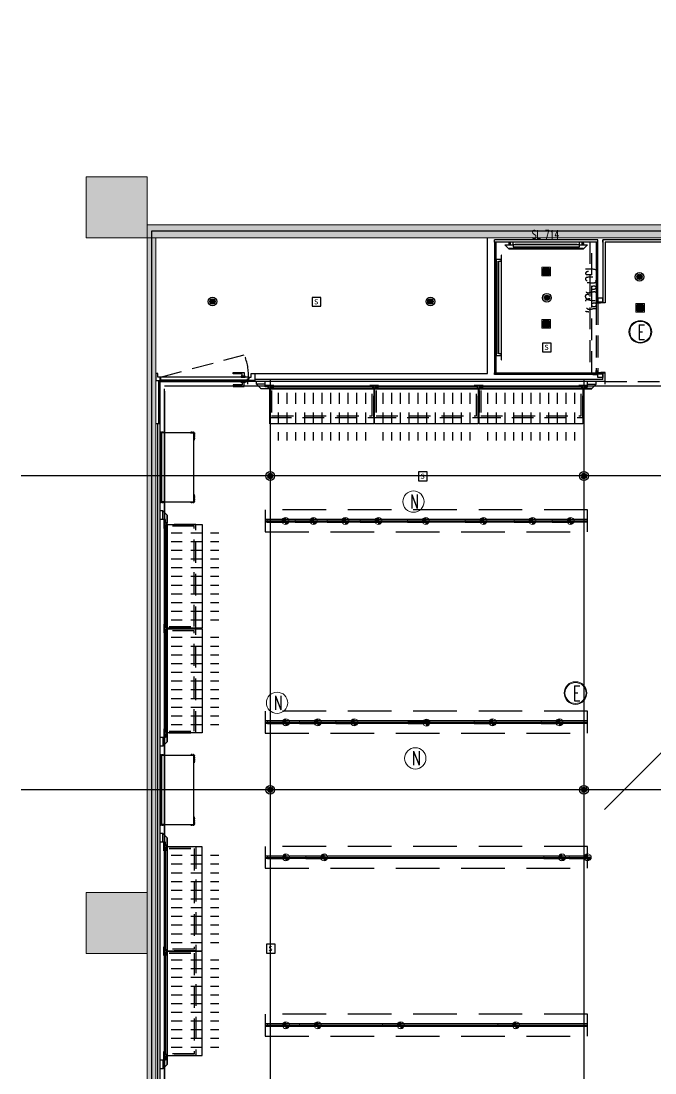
# Model space of a CAD drawing. Header units: millimetres. Extents: x 5896 to 6381, y 4295 to 4378.
# Drawn here: x 6051.56 to 6058.84, y 4301.63 to 4313.7 of the extents above; entities that cross this region are included whole.
import ezdxf

# ---------------------------------------------------------------- set-up
doc = ezdxf.new("R2010")
doc.units = ezdxf.units.MM
for name, pattern in [('DASHED', [0.75, 0.5, -0.25]), ('HIDDEN2', [0.1875, 0.125, -0.0625]), ('NASCOSTA', [0.375, 0.25, -0.125]), ('NASCOSTA2', [0.1875, 0.125, -0.0625]), ('PHANTOM2', [1.25, 0.625, -0.125, 0.125, -0.125, 0.125, -0.125]), ('PUNTO2', [0.125, 0, -0.125]), ('TRATTEGGIATA', [0.75, 0.5, -0.25])]:
    doc.linetypes.add(name, pattern=pattern)
for name, color, linetype in [('ax-arredo piani', 2, 'Continuous'), ('ax-arredo proiezioni', 1, 'NASCOSTA'), ('ax-arredo sez', 6, 'Continuous'), ('AX-proiez vestiti', 1, 'NASCOSTA2'), ('Pareti02', 3, 'Continuous'), ('piani-rossi', 1, 'Continuous'), ('proiezioni', 2, 'NASCOSTA'), ('sezioni 02', 3, 'Continuous'), ('tenda', 2, 'HIDDEN2'), ('Urban', 6, 'Continuous'), ('VITI', 1, 'Continuous'), ('消防', 5, 'Continuous')]:
    doc.layers.add(name, color=color, linetype=linetype)
for name, color, linetype, true_color in [('LD_beam', 7, 'DASHED', 0x7ec8c8), ('LD_track', 7, 'Continuous', 0x7ec8c8), ('PROIEZ-FASCIONE', 7, 'TRATTEGGIATA', 0xb4b08e)]:
    doc.layers.add(name, color=color, linetype=linetype, true_color=true_color)
doc.layers.add('LD_def-points', color=11, linetype='Continuous', lineweight=5, plot=False)
for name, color, linetype, lineweight, true_color in [('LD_light', 7, 'Continuous', 5, 0xf00000), ('LD_N', 7, 'Continuous', 9, 0x41c62a), ('R-HATCH', 7, 'Continuous', 9, 0xbababa), ('R-WALL', 7, 'Continuous', 9, 0xbababa)]:
    doc.layers.add(name, color=color, linetype=linetype, lineweight=lineweight, true_color=true_color)
doc.layers.add('R-BORDER', color=7, linetype='PHANTOM2', true_color=0xdb0000, plot=False)
doc.styles.add('SIMPLEX', font='SIMPLEX.SHX', dxfattribs={"width": 0.65})
doc.styles.add('图签-仿宋', font='')
doc.styles.get('图签-仿宋').set_extended_font_data('FangSong_GB2312')

# ---------------------------------------------------------------- blocks, each defined once
blk = doc.blocks.new('sp')
at = {"layer": 'LD_light'}
h = blk.add_hatch(color=256, dxfattribs=at)
h.dxf.hatch_style = 1
h.paths.add_polyline_path([(-6562.9, 2775.3, 1), (-6552.9, 2775.3, 1)])
blk.add_lwpolyline([(-6562.9, 2770.3), (-6552.9, 2770.3), (-6552.9, 2780.3), (-6562.9, 2780.3)], close=True, dxfattribs=at)
blk.add_circle((-6557.9, 2775.3), 5, dxfattribs=at)
blk = doc.blocks.new('ioo')
at = {"layer": 'LD_light', "elevation": 0}
blk.add_lwpolyline([(-3045, 2505), (-3067, 2505), (-3067, 2493), (-3045, 2493)], close=True, dxfattribs=at)
at = {"layer": 'LD_light', "ltscale": 0.1}
for radius in [11, 10]:
    blk.add_arc((-3056, 2506, 0), radius, 359.7956, 180.2044, dxfattribs=at)
blk = doc.blocks.new('E2-6')
at = {"layer": 'LD_light'}
h = blk.add_hatch(color=256, dxfattribs=at)
h.dxf.hatch_style = 1
edge = h.paths.add_edge_path()
edge.add_arc((0, 0), 0.05, 0, 360)
blk.add_lwpolyline([(-0.05, -0.05), (0.05, -0.05), (0.05, 0.05), (-0.05, 0.05)], close=True, dxfattribs=at)
blk.add_circle((0, 0), 0.05, dxfattribs=at)
blk = doc.blocks.new('e')
at = {"layer": 'LD_light', "color": 160, "true_color": 0x1a53ff}
for radius in [8.4, 7.78]:
    blk.add_circle((0, 0), radius, dxfattribs=at)
at = {"layer": 'LD_light', "color": 160, "true_color": 0x1a53ff, "style": 'SIMPLEX', "width": 0.65}
blk.add_text('E', height=11.01, dxfattribs=at).set_placement((-2.02, -5.7))
blk = doc.blocks.new('f')
at = {"layer": 'LD_light', "lineweight": 5, "ltscale": 0.5}
h = blk.add_hatch(color=256, dxfattribs=at)
h.dxf.hatch_style = 1
h.paths.add_polyline_path([(-4698.4, 3404.2, 0.414214), (-4702.4, 3400.2), (-4698.4, 3400.2)])
at = {"layer": 'LD_light', "lineweight": 5}
h = blk.add_hatch(color=256, dxfattribs=at)
h.dxf.hatch_style = 1
h.paths.add_polyline_path([(-4677.4, 3398.5), (-4677.4, 3401.8), (-4702.4, 3401.8), (-4702.4, 3398.5)])
at = {"layer": 'LD_light', "lineweight": 5, "ltscale": 0.5}
h = blk.add_hatch(color=256, dxfattribs=at)
h.dxf.hatch_style = 1
h.paths.add_polyline_path([(-4694.4, 3400.2), (-4698.4, 3400.2), (-4698.4, 3396.2, 0.414214)])
at = {"layer": 'LD_light', "lineweight": 5}
for p, q in [((-4698.4, 3404.2), (-4698.4, 3396.2)), ((-4702.4, 3400.2), (-4694.4, 3400.2))]:
    blk.add_line(p, q, dxfattribs=at)
blk.add_lwpolyline([(-4677.4, 3401.8), (-4702.4, 3401.8), (-4702.4, 3398.5), (-4677.4, 3398.5)], close=True, dxfattribs=at)
blk.add_circle((-4698.4, 3400.2), 4, dxfattribs=at)
blk.add_circle((-4698.4, 3400.2), 4, dxfattribs=at)
blk = doc.blocks.new('notturna')
at = {"layer": 'LD_N'}
blk.add_circle((21.1399, -17.0434), 0.084, dxfattribs=at)
at = {"layer": 'LD_N', "style": 'SIMPLEX', "width": 0.65}
blk.add_text('N', height=0.1101, dxfattribs=at).set_placement((21.1144, -17.0975))
blk = doc.blocks.new('bullone fianco')
at = {"layer": 'VITI'}
for p, q in [((0, 0.008), (-0.003, 0.008)), ((-0.003, 0), (-0.003, 0.007)), ((0, 0.006), (-0.003, 0.006)), ((0, 0.001), (-0.003, 0.001)), ((0, -0.001), (0, 0.008)), ((0, 0.007), (0, 0.008)), ((0, 0), (0, 0.007)), ((0, 0.007), (0, 0.007)), ((0, 0), (0, -0.001)), ((0, 0), (0, 0)), ((0, -0.001), (-0.003, -0.001))]:
    blk.add_line(p, q, dxfattribs=at)
for centre, radius, start, end in [((-0.001, 0.007), 0.00209, 147.1328, 212.8672), ((0.005, 0.004), 0.00787, 163.2213, 196.7787), ((-0.001, 0), 0.00209, 147.1328, 212.8672)]:
    blk.add_arc(centre, radius, start, end, dxfattribs=at)
blk = doc.blocks.new('112')
at = {"layer": 'R-HATCH', "ltscale": 10000}
h = blk.add_hatch(color=253, dxfattribs=at)
h.dxf.hatch_style = 1
h.paths.add_polyline_path([(6103.731, 4414.014), (6104.431, 4414.014), (6104.431, 4414.714), (6103.731, 4414.714)])
h.paths.add_polyline_path([(6104.431, 4422.412), (6104.431, 4423.112), (6103.731, 4423.112), (6103.731, 4422.412)])
h.paths.add_polyline_path([(6095.331, 4422.414), (6095.331, 4423.114), (6096.031, 4423.114), (6096.031, 4422.414)])
h.paths.add_polyline_path([(6096.031, 4414.014), (6096.031, 4414.714), (6095.331, 4414.714), (6095.331, 4414.014)])
h.paths.add_polyline_path([(6096.031, 4405.613), (6096.031, 4406.313), (6095.331, 4406.313), (6095.331, 4405.613)])
h.paths.add_polyline_path([(6087.631, 4405.804), (6087.631, 4406.504), (6086.931, 4406.504), (6086.931, 4405.804)])
h.paths.add_polyline_path([(6086.931, 4414.714), (6087.631, 4414.714), (6087.631, 4414.014), (6086.931, 4414.014)])
h = blk.add_hatch(color=253, dxfattribs=at)
h.dxf.hatch_style = 1
h.paths.add_polyline_path([(6094.181, 4414.476), (6095.331, 4414.476), (6095.331, 4414.716), (6093.941, 4414.716), (6093.941, 4414.164), (6087.631, 4414.164), (6087.631, 4414.014), (6093.941, 4414.014), (6093.941, 4411.826), (6096.031, 4411.826), (6096.031, 4414.014), (6095.791, 4414.014), (6095.791, 4412.066), (6094.181, 4412.066)])
h = blk.add_hatch(color=253, dxfattribs=at)
h.dxf.hatch_style = 1
h.paths.add_polyline_path([(6087.631, 4402.189), (6087.631, 4414.014), (6087.731, 4414.014), (6087.731, 4402.189)])
at = {"layer": 'ax-arredo piani', "color": 253}
for p, q in [((6091.693, 4413.764), (6091.636, 4413.764)), ((6091.636, 4413.764), (6091.636, 4413.744)), ((6091.696, 4413.814), (6091.693, 4413.814)), ((6091.693, 4413.814), (6091.693, 4412.614)), ((6091.693, 4413.744), (6091.693, 4413.764)), ((6091.696, 4412.614), (6091.696, 4413.814)), ((6091.636, 4413.744), (6091.646, 4413.744)), ((6091.646, 4413.744), (6091.646, 4412.684)), ((6091.666, 4412.684), (6091.666, 4413.744)), ((6091.666, 4413.744), (6091.693, 4413.744)), ((6091.646, 4412.684), (6091.636, 4412.684)), ((6091.636, 4412.684), (6091.636, 4412.664)), ((6091.693, 4412.684), (6091.666, 4412.684)), ((6091.693, 4412.664), (6091.693, 4412.684)), ((6091.636, 4412.664), (6091.693, 4412.664)), ((6091.693, 4412.614), (6091.696, 4412.614))]:
    blk.add_line(p, q, dxfattribs=at)
at = {"layer": 'ax-arredo piani', "color": 253, "elevation": 0}
for points in [[(6090.232, 4411.881), (6089.04, 4411.881), (6089.04, 4412.281), (6090.232, 4412.281)], [(6091.432, 4411.881), (6090.24, 4411.881), (6090.24, 4412.281), (6091.432, 4412.281)], [(6092.632, 4411.881), (6091.44, 4411.881), (6091.44, 4412.281), (6092.632, 4412.281)], [(6088.167, 4410.985), (6088.167, 4410.985), (6088.167, 4411.777), (6088.167, 4411.777), (6088.167, 4411.777), (6087.798, 4411.777), (6087.798, 4410.985), (6088.167, 4410.985)], [(6088.17, 4411.692), (6088.167, 4411.692), (6088.167, 4411.741), (6088.17, 4411.741)], [(6088.17, 4411.07), (6088.167, 4411.07), (6088.167, 4411.021), (6088.17, 4411.021)], [(6088.263, 4410.727), (6088.263, 4409.535), (6087.863, 4409.535), (6087.863, 4410.727)], [(6088.263, 4409.527), (6088.263, 4408.335), (6087.863, 4408.335), (6087.863, 4409.527)], [(6088.167, 4407.285), (6088.167, 4407.285), (6088.167, 4408.077), (6088.167, 4408.077), (6088.167, 4408.077), (6087.798, 4408.077), (6087.798, 4407.285), (6088.167, 4407.285)], [(6088.17, 4407.992), (6088.167, 4407.992), (6088.167, 4408.041), (6088.17, 4408.041)], [(6088.17, 4407.37), (6088.167, 4407.37), (6088.167, 4407.321), (6088.17, 4407.321)], [(6088.263, 4405.835), (6088.263, 4407.027), (6087.863, 4407.027), (6087.863, 4405.835)], [(6088.263, 4404.635), (6088.263, 4405.827), (6087.863, 4405.827), (6087.863, 4404.635)]]:
    blk.add_lwpolyline(points, close=True, dxfattribs=at)
at = {"layer": 'ax-arredo proiezioni', "color": 253}
for p, q in [((6092.711, 4413.964), (6092.711, 4412.464)), ((6092.736, 4413.964), (6092.711, 4413.964)), ((6092.736, 4412.464), (6092.736, 4413.964)), ((6092.711, 4412.464), (6092.736, 4412.464))]:
    blk.add_line(p, q, dxfattribs=at)
at = {"layer": 'ax-arredo proiezioni', "color": 253, "elevation": 0}
for points in [[(6089.04, 4412.261), (6089.04, 4411.953), (6090.232, 4411.953), (6090.232, 4412.261)], [(6089.06, 4412.261), (6089.06, 4411.973), (6090.212, 4411.973), (6090.212, 4412.261)], [(6090.24, 4412.261), (6090.24, 4411.953), (6091.432, 4411.953), (6091.432, 4412.261)], [(6090.26, 4412.261), (6090.26, 4411.973), (6091.412, 4411.973), (6091.412, 4412.261)], [(6091.44, 4412.261), (6091.44, 4411.953), (6092.632, 4411.953), (6092.632, 4412.261)], [(6091.46, 4412.261), (6091.46, 4411.973), (6092.612, 4411.973), (6092.612, 4412.261)], [(6087.883, 4409.535), (6088.192, 4409.535), (6088.192, 4410.727), (6087.883, 4410.727)], [(6087.883, 4409.555), (6088.172, 4409.555), (6088.172, 4410.707), (6087.883, 4410.707)], [(6087.883, 4408.335), (6088.192, 4408.335), (6088.192, 4409.527), (6087.883, 4409.527)], [(6087.883, 4408.355), (6088.172, 4408.355), (6088.172, 4409.507), (6087.883, 4409.507)], [(6087.883, 4407.027), (6088.192, 4407.027), (6088.192, 4405.835), (6087.883, 4405.835)], [(6087.883, 4407.007), (6088.172, 4407.007), (6088.172, 4405.855), (6087.883, 4405.855)], [(6087.883, 4405.827), (6088.192, 4405.827), (6088.192, 4404.635), (6087.883, 4404.635)], [(6087.883, 4405.807), (6088.172, 4405.807), (6088.172, 4404.655), (6087.883, 4404.655)]]:
    blk.add_lwpolyline(points, dxfattribs=at)
at = {"layer": 'ax-arredo sez', "color": 253}
for p, q in [((6091.786, 4413.884), (6091.736, 4413.934)), ((6091.736, 4413.934), (6091.831, 4413.934)), ((6092.636, 4413.892), (6091.786, 4413.892)), ((6091.786, 4413.892), (6091.786, 4413.884)), ((6091.787, 4413.891), (6091.788, 4413.892)), ((6091.787, 4413.885), (6091.787, 4413.891)), ((6091.788, 4413.884), (6091.787, 4413.885)), ((6091.788, 4413.892), (6092.634, 4413.892)), ((6092.634, 4413.884), (6091.788, 4413.884)), ((6091.831, 4413.934), (6091.831, 4413.964)), ((6092.591, 4413.934), (6091.831, 4413.934)), ((6091.831, 4413.934), (6091.831, 4413.91)), ((6091.831, 4413.91), (6092.591, 4413.91)), ((6092.591, 4413.934), (6092.591, 4413.964)), ((6092.591, 4413.91), (6092.591, 4413.934)), ((6092.591, 4413.934), (6092.686, 4413.934)), ((6092.634, 4413.892), (6092.635, 4413.891)), ((6092.635, 4413.885), (6092.634, 4413.884)), ((6092.635, 4413.891), (6092.635, 4413.885)), ((6092.686, 4413.934), (6092.636, 4413.884)), ((6092.636, 4413.884), (6092.636, 4413.892)), ((6092.83, 4413.27), (6092.783, 4413.27)), ((6092.783, 4413.27), (6092.783, 4413.267)), ((6092.783, 4413.267), (6092.833, 4413.267)), ((6092.847, 4413.273), (6092.83, 4413.273)), ((6092.83, 4413.273), (6092.83, 4413.27)), ((6092.833, 4413.267), (6092.833, 4413.27)), ((6092.833, 4413.27), (6092.847, 4413.27)), ((6092.838, 4413.267), (6092.838, 4413.27)), ((6092.838, 4413.27), (6092.889, 4413.27)), ((6092.889, 4413.267), (6092.838, 4413.267)), ((6092.847, 4413.27), (6092.847, 4413.273)), ((6092.889, 4413.27), (6092.889, 4413.267)), ((6092.783, 4412.464), (6092.783, 4412.467)), ((6092.783, 4412.467), (6092.833, 4412.467)), ((6092.83, 4412.464), (6092.783, 4412.464)), ((6092.83, 4412.461), (6092.83, 4412.464)), ((6092.847, 4412.461), (6092.83, 4412.461)), ((6092.833, 4412.467), (6092.833, 4412.464)), ((6092.833, 4412.464), (6092.847, 4412.464)), ((6092.838, 4412.467), (6092.838, 4412.464)), ((6092.889, 4412.467), (6092.838, 4412.467)), ((6092.838, 4412.464), (6092.889, 4412.464)), ((6092.847, 4412.464), (6092.847, 4412.461)), ((6092.889, 4412.464), (6092.889, 4412.467)), ((6087.766, 4411.881), (6087.766, 4412.376)), ((6087.781, 4411.881), (6087.781, 4412.376)), ((6088.781, 4412.379), (6087.786, 4412.379)), ((6087.786, 4412.379), (6087.786, 4412.364)), ((6087.786, 4412.364), (6088.781, 4412.364)), ((6088.781, 4412.364), (6088.781, 4412.379))]:
    blk.add_line(p, q, dxfattribs=at)
at = {"layer": 'ax-arredo sez', "color": 253, "elevation": 0}
for points in [[(6088.886, 4412.334), (6088.936, 4412.284), (6089.032, 4412.284), (6089.032, 4412.288), (6089.021, 4412.288), (6089.021, 4412.303), (6088.986, 4412.303), (6088.986, 4412.334), (6088.886, 4412.334), (6088.886, 4412.334)], [(6092.786, 4412.334), (6092.736, 4412.284), (6092.64, 4412.284), (6092.64, 4412.288), (6092.651, 4412.288), (6092.651, 4412.303), (6092.686, 4412.303), (6092.686, 4412.334), (6092.786, 4412.334), (6092.786, 4412.334)], [(6090.221, 4412.288), (6090.221, 4412.303), (6089.051, 4412.303), (6089.051, 4412.288), (6089.04, 4412.288), (6089.04, 4412.284), (6090.232, 4412.284), (6090.232, 4412.288), (6090.221, 4412.288)], [(6091.421, 4412.288), (6091.421, 4412.303), (6090.251, 4412.303), (6090.251, 4412.288), (6090.24, 4412.288), (6090.24, 4412.284), (6091.432, 4412.284), (6091.432, 4412.288), (6091.421, 4412.288)], [(6092.621, 4412.288), (6092.621, 4412.303), (6091.451, 4412.303), (6091.451, 4412.288), (6091.44, 4412.288), (6091.44, 4412.284), (6092.632, 4412.284), (6092.632, 4412.288), (6092.621, 4412.288)], [(6087.784, 4411.741), (6087.781, 4411.741), (6087.781, 4411.781), (6087.821, 4411.781), (6087.821, 4411.778), (6087.784, 4411.778), (6087.784, 4411.741)], [(6088.168, 4411.741), (6088.171, 4411.741), (6088.171, 4411.781), (6088.131, 4411.781), (6088.131, 4411.778), (6088.168, 4411.778), (6088.168, 4411.741)], [(6087.784, 4411.021), (6087.781, 4411.021), (6087.781, 4410.981), (6087.821, 4410.981), (6087.821, 4410.984), (6087.784, 4410.984), (6087.784, 4411.021)], [(6088.168, 4411.021), (6088.171, 4411.021), (6088.171, 4410.981), (6088.131, 4410.981), (6088.131, 4410.984), (6088.168, 4410.984), (6088.168, 4411.021)], [(6087.811, 4410.881), (6087.861, 4410.831), (6087.861, 4410.735), (6087.857, 4410.735), (6087.857, 4410.746), (6087.842, 4410.746), (6087.842, 4410.781), (6087.811, 4410.781), (6087.811, 4410.881), (6087.811, 4410.881)], [(6087.857, 4410.716), (6087.842, 4410.716), (6087.842, 4409.546), (6087.857, 4409.546), (6087.857, 4409.535), (6087.861, 4409.535), (6087.861, 4410.727), (6087.857, 4410.727), (6087.857, 4410.716)], [(6087.857, 4409.516), (6087.842, 4409.516), (6087.842, 4408.346), (6087.857, 4408.346), (6087.857, 4408.335), (6087.861, 4408.335), (6087.861, 4409.527), (6087.857, 4409.527), (6087.857, 4409.516)], [(6087.811, 4408.181), (6087.861, 4408.231), (6087.861, 4408.327), (6087.857, 4408.327), (6087.857, 4408.316), (6087.842, 4408.316), (6087.842, 4408.281), (6087.811, 4408.281), (6087.811, 4408.181), (6087.811, 4408.181)], [(6087.784, 4408.041), (6087.781, 4408.041), (6087.781, 4408.081), (6087.821, 4408.081), (6087.821, 4408.078), (6087.784, 4408.078), (6087.784, 4408.041)], [(6088.168, 4408.041), (6088.171, 4408.041), (6088.171, 4408.081), (6088.131, 4408.081), (6088.131, 4408.078), (6088.168, 4408.078), (6088.168, 4408.041)], [(6087.784, 4407.321), (6087.781, 4407.321), (6087.781, 4407.281), (6087.821, 4407.281), (6087.821, 4407.284), (6087.784, 4407.284), (6087.784, 4407.321)], [(6088.168, 4407.321), (6088.171, 4407.321), (6088.171, 4407.281), (6088.131, 4407.281), (6088.131, 4407.284), (6088.168, 4407.284), (6088.168, 4407.321)], [(6087.811, 4407.181), (6087.861, 4407.131), (6087.861, 4407.035), (6087.857, 4407.035), (6087.857, 4407.046), (6087.842, 4407.046), (6087.842, 4407.081), (6087.811, 4407.081), (6087.811, 4407.181), (6087.811, 4407.181)], [(6087.857, 4405.846), (6087.842, 4405.846), (6087.842, 4407.016), (6087.857, 4407.016), (6087.857, 4407.027), (6087.861, 4407.027), (6087.861, 4405.835), (6087.857, 4405.835), (6087.857, 4405.846)], [(6087.857, 4404.646), (6087.842, 4404.646), (6087.842, 4405.816), (6087.857, 4405.816), (6087.857, 4405.827), (6087.861, 4405.827), (6087.861, 4404.635), (6087.857, 4404.635), (6087.857, 4404.646)], [(6087.811, 4404.481), (6087.861, 4404.531), (6087.861, 4404.627), (6087.857, 4404.627), (6087.857, 4404.616), (6087.842, 4404.616), (6087.842, 4404.581), (6087.811, 4404.581), (6087.811, 4404.481), (6087.811, 4404.481)]]:
    blk.add_lwpolyline(points, dxfattribs=at)
for points in [[(6088.986, 4412.318), (6089.086, 4412.318), (6089.086, 4412.321), (6088.986, 4412.321)], [(6088.986, 4412.318), (6089.021, 4412.318), (6089.021, 4412.303), (6088.986, 4412.303)], [(6089.021, 4412.288), (6089.051, 4412.288), (6089.051, 4412.318), (6089.021, 4412.318)], [(6089.024, 4412.291), (6089.048, 4412.291), (6089.048, 4412.315), (6089.024, 4412.315)], [(6089.051, 4412.303), (6089.086, 4412.303), (6089.086, 4412.318), (6089.051, 4412.318)], [(6090.186, 4412.318), (6090.286, 4412.318), (6090.286, 4412.321), (6090.186, 4412.321)], [(6090.186, 4412.318), (6090.221, 4412.318), (6090.221, 4412.303), (6090.186, 4412.303)], [(6090.221, 4412.288), (6090.251, 4412.288), (6090.251, 4412.318), (6090.221, 4412.318)], [(6090.224, 4412.291), (6090.248, 4412.291), (6090.248, 4412.315), (6090.224, 4412.315)], [(6090.251, 4412.303), (6090.286, 4412.303), (6090.286, 4412.318), (6090.251, 4412.318)], [(6091.386, 4412.318), (6091.486, 4412.318), (6091.486, 4412.321), (6091.386, 4412.321)], [(6091.386, 4412.318), (6091.421, 4412.318), (6091.421, 4412.303), (6091.386, 4412.303)], [(6091.421, 4412.288), (6091.451, 4412.288), (6091.451, 4412.318), (6091.421, 4412.318)], [(6091.424, 4412.291), (6091.448, 4412.291), (6091.448, 4412.315), (6091.424, 4412.315)], [(6091.451, 4412.303), (6091.486, 4412.303), (6091.486, 4412.318), (6091.451, 4412.318)], [(6092.586, 4412.318), (6092.686, 4412.318), (6092.686, 4412.321), (6092.586, 4412.321)], [(6092.586, 4412.318), (6092.621, 4412.318), (6092.621, 4412.303), (6092.586, 4412.303)], [(6092.621, 4412.288), (6092.651, 4412.288), (6092.651, 4412.318), (6092.621, 4412.318)], [(6092.624, 4412.291), (6092.648, 4412.291), (6092.648, 4412.315), (6092.624, 4412.315)], [(6092.651, 4412.303), (6092.686, 4412.303), (6092.686, 4412.318), (6092.651, 4412.318)], [(6088.936, 4412.284), (6089.032, 4412.284), (6089.032, 4412.283), (6088.936, 4412.283)], [(6090.232, 4412.284), (6089.04, 4412.284), (6089.04, 4412.283), (6090.232, 4412.283)], [(6091.432, 4412.284), (6090.24, 4412.284), (6090.24, 4412.283), (6091.432, 4412.283)], [(6092.632, 4412.284), (6091.44, 4412.284), (6091.44, 4412.283), (6092.632, 4412.283)], [(6092.736, 4412.284), (6092.64, 4412.284), (6092.64, 4412.283), (6092.736, 4412.283)], [(6087.797, 4410.984), (6087.784, 4410.984), (6087.784, 4411.778), (6087.797, 4411.778)], [(6087.827, 4410.681), (6087.827, 4410.781), (6087.824, 4410.781), (6087.824, 4410.681)], [(6087.827, 4410.681), (6087.827, 4410.781), (6087.824, 4410.781), (6087.824, 4410.681)], [(6087.842, 4410.746), (6087.842, 4410.781), (6087.827, 4410.781), (6087.827, 4410.746)], [(6087.842, 4410.746), (6087.842, 4410.781), (6087.827, 4410.781), (6087.827, 4410.746)], [(6087.857, 4410.716), (6087.857, 4410.746), (6087.827, 4410.746), (6087.827, 4410.716)], [(6087.857, 4410.716), (6087.857, 4410.746), (6087.827, 4410.746), (6087.827, 4410.716)], [(6087.854, 4410.719), (6087.854, 4410.743), (6087.83, 4410.743), (6087.83, 4410.719)], [(6087.854, 4410.719), (6087.854, 4410.743), (6087.83, 4410.743), (6087.83, 4410.719)], [(6087.861, 4410.831), (6087.861, 4410.735), (6087.862, 4410.735), (6087.862, 4410.831)], [(6087.827, 4410.681), (6087.827, 4410.716), (6087.842, 4410.716), (6087.842, 4410.681)], [(6087.827, 4410.681), (6087.827, 4410.716), (6087.842, 4410.716), (6087.842, 4410.681)], [(6087.861, 4410.727), (6087.861, 4409.535), (6087.862, 4409.535), (6087.862, 4410.727)], [(6087.827, 4409.481), (6087.827, 4409.581), (6087.824, 4409.581), (6087.824, 4409.481)], [(6087.842, 4409.546), (6087.842, 4409.581), (6087.827, 4409.581), (6087.827, 4409.546)], [(6087.857, 4409.516), (6087.857, 4409.546), (6087.827, 4409.546), (6087.827, 4409.516)], [(6087.854, 4409.519), (6087.854, 4409.543), (6087.83, 4409.543), (6087.83, 4409.519)], [(6087.827, 4409.481), (6087.827, 4409.516), (6087.842, 4409.516), (6087.842, 4409.481)], [(6087.861, 4409.527), (6087.861, 4408.335), (6087.862, 4408.335), (6087.862, 4409.527)], [(6087.827, 4408.281), (6087.827, 4408.381), (6087.824, 4408.381), (6087.824, 4408.281)], [(6087.842, 4408.346), (6087.842, 4408.381), (6087.827, 4408.381), (6087.827, 4408.346)], [(6087.857, 4408.316), (6087.857, 4408.346), (6087.827, 4408.346), (6087.827, 4408.316)], [(6087.854, 4408.319), (6087.854, 4408.343), (6087.83, 4408.343), (6087.83, 4408.319)], [(6087.827, 4408.281), (6087.827, 4408.316), (6087.842, 4408.316), (6087.842, 4408.281)], [(6087.861, 4408.231), (6087.861, 4408.327), (6087.862, 4408.327), (6087.862, 4408.231)], [(6087.797, 4407.284), (6087.784, 4407.284), (6087.784, 4408.078), (6087.797, 4408.078)], [(6087.861, 4407.131), (6087.861, 4407.035), (6087.862, 4407.035), (6087.862, 4407.131)], [(6087.827, 4407.081), (6087.827, 4406.981), (6087.824, 4406.981), (6087.824, 4407.081)], [(6087.827, 4407.081), (6087.827, 4407.046), (6087.842, 4407.046), (6087.842, 4407.081)], [(6087.857, 4407.046), (6087.857, 4407.016), (6087.827, 4407.016), (6087.827, 4407.046)], [(6087.842, 4407.016), (6087.842, 4406.981), (6087.827, 4406.981), (6087.827, 4407.016)], [(6087.854, 4407.043), (6087.854, 4407.019), (6087.83, 4407.019), (6087.83, 4407.043)], [(6087.861, 4405.835), (6087.861, 4407.027), (6087.862, 4407.027), (6087.862, 4405.835)], [(6087.827, 4405.881), (6087.827, 4405.781), (6087.824, 4405.781), (6087.824, 4405.881)], [(6087.827, 4405.881), (6087.827, 4405.846), (6087.842, 4405.846), (6087.842, 4405.881)], [(6087.857, 4405.846), (6087.857, 4405.816), (6087.827, 4405.816), (6087.827, 4405.846)], [(6087.842, 4405.816), (6087.842, 4405.781), (6087.827, 4405.781), (6087.827, 4405.816)], [(6087.854, 4405.843), (6087.854, 4405.819), (6087.83, 4405.819), (6087.83, 4405.843)], [(6087.861, 4404.635), (6087.861, 4405.827), (6087.862, 4405.827), (6087.862, 4404.635)], [(6087.827, 4404.681), (6087.827, 4404.581), (6087.824, 4404.581), (6087.824, 4404.681)], [(6087.827, 4404.681), (6087.827, 4404.581), (6087.824, 4404.581), (6087.824, 4404.681)], [(6087.827, 4404.681), (6087.827, 4404.646), (6087.842, 4404.646), (6087.842, 4404.681)], [(6087.827, 4404.681), (6087.827, 4404.646), (6087.842, 4404.646), (6087.842, 4404.681)], [(6087.857, 4404.646), (6087.857, 4404.616), (6087.827, 4404.616), (6087.827, 4404.646)], [(6087.857, 4404.646), (6087.857, 4404.616), (6087.827, 4404.616), (6087.827, 4404.646)], [(6087.842, 4404.616), (6087.842, 4404.581), (6087.827, 4404.581), (6087.827, 4404.616)], [(6087.842, 4404.616), (6087.842, 4404.581), (6087.827, 4404.581), (6087.827, 4404.616)], [(6087.854, 4404.643), (6087.854, 4404.619), (6087.83, 4404.619), (6087.83, 4404.643)], [(6087.854, 4404.643), (6087.854, 4404.619), (6087.83, 4404.619), (6087.83, 4404.643)], [(6087.861, 4404.531), (6087.861, 4404.627), (6087.862, 4404.627), (6087.862, 4404.531)]]:
    blk.add_lwpolyline(points, close=True, dxfattribs=at)
at = {"layer": 'AX-proiez vestiti', "color": 253}
for p, q in [((6089.136, 4412.235), (6089.136, 4411.69)), ((6089.236, 4412.235), (6089.236, 4411.69)), ((6089.336, 4412.235), (6089.336, 4411.69)), ((6089.436, 4412.235), (6089.436, 4411.69)), ((6089.536, 4412.235), (6089.536, 4411.69)), ((6089.636, 4412.235), (6089.636, 4411.69)), ((6089.736, 4412.235), (6089.736, 4411.69)), ((6089.836, 4412.235), (6089.836, 4411.69)), ((6089.936, 4412.235), (6089.936, 4411.69)), ((6090.036, 4412.235), (6090.036, 4411.69)), ((6090.136, 4412.235), (6090.136, 4411.69)), ((6090.336, 4412.235), (6090.336, 4411.69)), ((6090.436, 4412.235), (6090.436, 4411.69)), ((6090.536, 4412.235), (6090.536, 4411.69)), ((6090.636, 4412.235), (6090.636, 4411.69)), ((6090.736, 4412.235), (6090.736, 4411.69)), ((6090.836, 4412.235), (6090.836, 4411.69)), ((6090.936, 4412.235), (6090.936, 4411.69)), ((6091.036, 4412.235), (6091.036, 4411.69)), ((6091.136, 4412.235), (6091.136, 4411.69)), ((6091.236, 4412.235), (6091.236, 4411.69)), ((6091.336, 4412.235), (6091.336, 4411.69)), ((6091.536, 4412.235), (6091.536, 4411.69)), ((6091.636, 4412.235), (6091.636, 4411.69)), ((6091.736, 4412.235), (6091.736, 4411.69)), ((6091.836, 4412.235), (6091.836, 4411.69)), ((6091.936, 4412.235), (6091.936, 4411.69)), ((6092.036, 4412.235), (6092.036, 4411.69)), ((6092.136, 4412.235), (6092.136, 4411.69)), ((6092.236, 4412.235), (6092.236, 4411.69)), ((6092.336, 4412.235), (6092.336, 4411.69)), ((6092.436, 4412.235), (6092.436, 4411.69)), ((6092.536, 4412.235), (6092.536, 4411.69)), ((6087.909, 4410.631), (6088.454, 4410.631)), ((6087.909, 4410.531), (6088.454, 4410.531)), ((6087.909, 4410.431), (6088.454, 4410.431)), ((6087.909, 4410.331), (6088.454, 4410.331)), ((6087.909, 4410.231), (6088.454, 4410.231)), ((6087.909, 4410.131), (6088.454, 4410.131)), ((6087.909, 4410.031), (6088.454, 4410.031)), ((6087.909, 4409.931), (6088.454, 4409.931)), ((6087.909, 4409.831), (6088.454, 4409.831)), ((6087.909, 4409.731), (6088.454, 4409.731)), ((6087.909, 4409.631), (6088.454, 4409.631)), ((6087.909, 4409.431), (6088.454, 4409.431)), ((6087.909, 4409.331), (6088.454, 4409.331)), ((6087.909, 4409.231), (6088.454, 4409.231)), ((6087.909, 4409.131), (6088.454, 4409.131)), ((6087.909, 4409.031), (6088.454, 4409.031)), ((6087.909, 4408.931), (6088.454, 4408.931)), ((6087.909, 4408.831), (6088.454, 4408.831)), ((6087.909, 4408.731), (6088.454, 4408.731)), ((6087.909, 4408.631), (6088.454, 4408.631)), ((6087.909, 4408.531), (6088.454, 4408.531)), ((6087.909, 4408.431), (6088.454, 4408.431)), ((6087.909, 4406.931), (6088.454, 4406.931)), ((6087.909, 4406.831), (6088.454, 4406.831)), ((6087.909, 4406.731), (6088.454, 4406.731)), ((6087.909, 4406.631), (6088.454, 4406.631)), ((6087.909, 4406.531), (6088.454, 4406.531)), ((6087.909, 4406.431), (6088.454, 4406.431)), ((6087.909, 4406.331), (6088.454, 4406.331)), ((6087.909, 4406.231), (6088.454, 4406.231)), ((6087.909, 4406.131), (6088.454, 4406.131)), ((6087.909, 4406.031), (6088.454, 4406.031)), ((6087.909, 4405.931), (6088.454, 4405.931)), ((6087.909, 4405.731), (6088.454, 4405.731)), ((6087.909, 4405.631), (6088.454, 4405.631)), ((6087.909, 4405.531), (6088.454, 4405.531)), ((6087.909, 4405.431), (6088.454, 4405.431)), ((6087.909, 4405.331), (6088.454, 4405.331)), ((6087.909, 4405.231), (6088.454, 4405.231)), ((6087.909, 4405.131), (6088.454, 4405.131)), ((6087.909, 4405.031), (6088.454, 4405.031)), ((6087.909, 4404.931), (6088.454, 4404.931)), ((6087.909, 4404.831), (6088.454, 4404.831)), ((6087.909, 4404.731), (6088.454, 4404.731))]:
    blk.add_line(p, q, dxfattribs=at)
at = {"layer": 'DEFPOINTS', "color": 253}
for p, q in [((6088.786, 4412.334), (6088.786, 4412.364)), ((6088.886, 4412.334), (6088.886, 4412.364)), ((6088.986, 4412.334), (6088.986, 4412.364)), ((6092.686, 4412.334), (6092.686, 4412.364)), ((6092.786, 4412.334), (6092.786, 4412.364)), ((6092.886, 4412.334), (6092.886, 4412.364)), ((6087.811, 4410.981), (6087.781, 4410.981)), ((6087.811, 4410.881), (6087.781, 4410.881)), ((6087.811, 4410.781), (6087.781, 4410.781)), ((6087.811, 4408.281), (6087.781, 4408.281)), ((6087.811, 4408.181), (6087.781, 4408.181)), ((6087.811, 4408.081), (6087.781, 4408.081)), ((6087.811, 4407.281), (6087.781, 4407.281)), ((6087.811, 4407.181), (6087.781, 4407.181)), ((6087.811, 4407.081), (6087.781, 4407.081)), ((6087.811, 4404.581), (6087.781, 4404.581)), ((6087.811, 4404.481), (6087.781, 4404.481))]:
    blk.add_line(p, q, dxfattribs=at)
at = {"layer": 'Pareti02', "color": 253}
for p, q in [((6091.536, 4412.459), (6091.536, 4414.014)), ((6092.805, 4413.989), (6091.617, 4413.989)), ((6091.617, 4413.964), (6091.617, 4413.989)), ((6092.805, 4413.964), (6091.617, 4413.964)), ((6092.805, 4413.964), (6092.805, 4413.989)), ((6093.941, 4413.989), (6092.861, 4413.989)), ((6092.861, 4413.989), (6092.861, 4413.27)), ((6092.861, 4413.964), (6092.861, 4413.989)), ((6093.941, 4413.964), (6092.886, 4413.964)), ((6092.886, 4413.964), (6092.886, 4413.27)), ((6088.831, 4412.459), (6088.866, 4412.459)), ((6088.866, 4412.459), (6091.536, 4412.459)), ((6092.747, 4412.445), (6092.805, 4412.445)), ((6092.861, 4412.389), (6092.861, 4412.464)), ((6092.886, 4412.364), (6092.886, 4412.464)), ((6092.886, 4412.364), (6092.886, 4412.464)), ((6088.786, 4412.376), (6088.786, 4412.364)), ((6092.886, 4412.364), (6088.786, 4412.364)), ((6092.861, 4412.389), (6088.866, 4412.389)), ((6087.781, 4411.881), (6087.731, 4411.881)), ((6087.756, 4403.481), (6087.756, 4411.881)), ((6087.781, 4403.481), (6087.781, 4411.881))]:
    blk.add_line(p, q, dxfattribs=at)
at = {"layer": 'piani-rossi', "color": 253}
for p, q in [((6088.618, 4412.452), (6088.618, 4412.47)), ((6088.618, 4412.47), (6088.745, 4412.47)), ((6088.724, 4412.452), (6088.618, 4412.452)), ((6088.724, 4412.426), (6088.724, 4412.452)), ((6088.745, 4412.47), (6088.745, 4412.426)), ((6088.724, 4412.328), (6088.618, 4412.328)), ((6088.618, 4412.328), (6088.618, 4412.31)), ((6088.757, 4412.426), (6088.71, 4412.426)), ((6088.71, 4412.426), (6088.71, 4412.416)), ((6088.71, 4412.416), (6088.757, 4412.416)), ((6088.71, 4412.354), (6088.71, 4412.364)), ((6088.71, 4412.364), (6088.757, 4412.364)), ((6088.757, 4412.354), (6088.71, 4412.354)), ((6088.745, 4412.426), (6088.724, 4412.426)), ((6088.745, 4412.354), (6088.724, 4412.354)), ((6088.724, 4412.354), (6088.724, 4412.328)), ((6088.745, 4412.31), (6088.745, 4412.354)), ((6088.757, 4412.416), (6088.757, 4412.426)), ((6088.757, 4412.364), (6088.757, 4412.354)), ((6088.618, 4412.31), (6088.745, 4412.31))]:
    blk.add_line(p, q, dxfattribs=at)
at = {"layer": 'PROIEZ-FASCIONE', "color": 253}
for p, q in [((6087.831, 4403.531), (6087.831, 4412.314)), ((6087.831, 4412.314), (6093.841, 4412.314))]:
    blk.add_line(p, q, dxfattribs=at)
at = {"layer": 'proiezioni', "color": 253}
for p, q in [((6092.783, 4413.267), (6092.783, 4412.467)), ((6092.803, 4413.267), (6092.803, 4412.467)), ((6087.786, 4412.416), (6088.747, 4412.673)), ((6092.783, 4412.467), (6092.783, 4412.49)), ((6092.803, 4412.467), (6092.803, 4412.49)), ((6092.886, 4412.364), (6093.691, 4412.364))]:
    blk.add_line(p, q, dxfattribs=at)
blk.add_arc((6088.091, 4412.416), 0.705, 358.5368, 21.3369, dxfattribs=at)
at = {"layer": 'R-BORDER', "color": 253, "ltscale": 10000}
for p, q in [((6094.061, 4414.089), (6087.681, 4414.089)), ((6087.681, 4414.089), (6087.681, 4402.189))]:
    blk.add_line(p, q, dxfattribs=at)
at = {"layer": 'R-WALL', "color": 253, "ltscale": 10000}
for p, q in [((6086.931, 4414.714), (6087.631, 4414.714)), ((6086.931, 4414.014), (6086.931, 4414.714)), ((6087.631, 4414.714), (6087.631, 4414.014)), ((6087.631, 4414.164), (6093.941, 4414.164)), ((6087.631, 4414.014), (6086.931, 4414.014)), ((6087.631, 4402.189), (6087.631, 4414.014)), ((6087.631, 4414.014), (6087.731, 4414.014)), ((6093.941, 4414.014), (6087.731, 4414.014)), ((6087.731, 4414.014), (6087.731, 4402.189)), ((6087.631, 4406.504), (6086.931, 4406.504)), ((6086.931, 4406.504), (6086.931, 4405.804)), ((6087.631, 4405.804), (6087.631, 4406.504)), ((6086.931, 4405.804), (6087.631, 4405.804))]:
    blk.add_line(p, q, dxfattribs=at)
at = {"layer": 'sezioni 02', "color": 253}
for p, q in [((6092.805, 4413.323), (6092.805, 4413.28)), ((6092.861, 4413.323), (6092.805, 4413.323)), ((6092.805, 4413.28), (6092.861, 4413.28)), ((6092.861, 4413.28), (6092.861, 4413.323)), ((6087.756, 4412.459), (6087.731, 4412.459)), ((6087.731, 4412.459), (6087.731, 4412.376)), ((6087.756, 4412.416), (6087.756, 4412.459)), ((6088.826, 4412.416), (6088.826, 4412.459)), ((6088.826, 4412.459), (6088.866, 4412.459)), ((6088.866, 4412.459), (6088.866, 4412.376)), ((6092.805, 4412.41), (6092.805, 4412.454)), ((6092.805, 4412.454), (6092.861, 4412.454)), ((6092.861, 4412.454), (6092.861, 4412.41)), ((6087.731, 4412.376), (6087.781, 4412.376)), ((6087.781, 4412.416), (6087.756, 4412.416)), ((6087.781, 4412.376), (6087.781, 4412.416)), ((6088.796, 4412.416), (6087.786, 4412.416)), ((6087.786, 4412.416), (6087.786, 4412.379)), ((6087.786, 4412.379), (6088.781, 4412.379)), ((6088.781, 4412.379), (6088.783, 4412.398)), ((6088.781, 4412.379), (6088.781, 4412.379)), ((6088.783, 4412.398), (6088.796, 4412.398)), ((6088.786, 4412.376), (6088.788, 4412.396)), ((6088.866, 4412.376), (6088.786, 4412.376)), ((6088.786, 4412.376), (6088.786, 4412.376)), ((6088.786, 4412.376), (6088.786, 4412.376)), ((6088.788, 4412.396), (6088.801, 4412.396)), ((6088.796, 4412.398), (6088.796, 4412.416)), ((6088.801, 4412.396), (6088.801, 4412.416)), ((6088.801, 4412.416), (6088.826, 4412.416)), ((6092.861, 4412.41), (6092.805, 4412.41))]:
    blk.add_line(p, q, dxfattribs=at)
at = {"layer": 'tenda', "color": 253}
blk.add_spline([(6092.662, 4413.658), (6092.774, 4413.651), (6092.781, 4413.648), (6092.779, 4413.631), (6092.726, 4413.625), (6092.671, 4413.62), (6092.663, 4413.609), (6092.665, 4413.599), (6092.699, 4413.594), (6092.747, 4413.592), (6092.782, 4413.586), (6092.774, 4413.566), (6092.74, 4413.563), (6092.697, 4413.561), (6092.663, 4413.55), (6092.665, 4413.531), (6092.71, 4413.528), (6092.776, 4413.524), (6092.779, 4413.504), (6092.752, 4413.494), (6092.718, 4413.495), (6092.667, 4413.486), (6092.665, 4413.473), (6092.745, 4413.461), (6092.78, 4413.453), (6092.779, 4413.432), (6092.739, 4413.422), (6092.69, 4413.424), (6092.663, 4413.417), (6092.667, 4413.395), (6092.737, 4413.393), (6092.779, 4413.388), (6092.78, 4413.367), (6092.744, 4413.355), (6092.705, 4413.36), (6092.662, 4413.354), (6092.664, 4413.324), (6092.734, 4413.325), (6092.78, 4413.321), (6092.78, 4413.3), (6092.736, 4413.292), (6092.71, 4413.297), (6092.665, 4413.298), (6092.662, 4413.269), (6092.701, 4413.259), (6092.741, 4413.264), (6092.776, 4413.265), (6092.783, 4413.239), (6092.774, 4413.226), (6092.735, 4413.227), (6092.701, 4413.238), (6092.67, 4413.235), (6092.663, 4413.229), (6092.696, 4413.195), (6092.739, 4413.199), (6092.78, 4413.199), (6092.782, 4413.176), (6092.758, 4413.164), (6092.72, 4413.162), (6092.692, 4413.163), (6092.666, 4413.17), (6092.664, 4413.172)], degree=3, dxfattribs=at)
at = {"layer": 'Urban', "color": 253}
for p, q in [((6091.636, 4413.964), (6091.617, 4413.964)), ((6091.617, 4413.964), (6091.617, 4412.464)), ((6091.636, 4412.464), (6091.636, 4413.964)), ((6092.786, 4413.964), (6092.786, 4413.27)), ((6092.805, 4413.964), (6092.786, 4413.964)), ((6092.805, 4413.27), (6092.805, 4413.964)), ((6092.786, 4413.27), (6092.805, 4413.27)), ((6091.617, 4412.445), (6091.617, 4412.464)), ((6091.617, 4412.464), (6092.805, 4412.464)), ((6091.617, 4412.464), (6091.636, 4412.464)), ((6092.805, 4412.445), (6091.617, 4412.445)), ((6092.747, 4412.464), (6092.805, 4412.464)), ((6092.805, 4412.445), (6092.747, 4412.445)), ((6092.805, 4412.464), (6092.805, 4412.445)), ((6092.805, 4412.464), (6092.805, 4412.445))]:
    blk.add_line(p, q, dxfattribs=at)
at = {"layer": 'VITI', "color": 253, "elevation": 0}
for points in [[(6087.821, 4411.782), (6087.821, 4411.781), (6087.781, 4411.781), (6087.781, 4411.782)], [(6087.821, 4410.981), (6087.821, 4410.98), (6087.781, 4410.98), (6087.781, 4410.981)], [(6087.821, 4408.082), (6087.821, 4408.081), (6087.781, 4408.081), (6087.781, 4408.082)], [(6087.821, 4407.281), (6087.821, 4407.28), (6087.781, 4407.28), (6087.781, 4407.281)]]:
    blk.add_lwpolyline(points, close=True, dxfattribs=at)
for points in [[(6088.131, 4411.781), (6088.131, 4411.782), (6088.172, 4411.782), (6088.172, 4411.692), (6088.171, 4411.692), (6088.171, 4411.781), (6088.131, 4411.781)], [(6088.131, 4410.981), (6088.131, 4410.98), (6088.172, 4410.98), (6088.172, 4411.07), (6088.171, 4411.07), (6088.171, 4410.981), (6088.131, 4410.981)], [(6088.131, 4408.081), (6088.131, 4408.082), (6088.172, 4408.082), (6088.172, 4407.992), (6088.171, 4407.992), (6088.171, 4408.081), (6088.131, 4408.081)], [(6088.131, 4407.281), (6088.131, 4407.28), (6088.172, 4407.28), (6088.172, 4407.37), (6088.171, 4407.37), (6088.171, 4407.281), (6088.131, 4407.281)]]:
    blk.add_lwpolyline(points, dxfattribs=at)
at = {"layer": 'VITI', "color": 253}
for p, rotation in [((6087.787, 4411.782), 270), ((6087.807, 4411.782), 270), ((6088.172, 4411.055), 180), ((6088.172, 4411.035), 180), ((6088.172, 4411.015), 180), ((6088.172, 4410.995), 180), ((6087.814, 4410.98), 90), ((6088.145, 4410.98), 90), ((6088.165, 4410.98), 90), ((6087.787, 4408.082), 270), ((6087.807, 4408.082), 270), ((6087.814, 4407.28), 90), ((6088.145, 4407.28), 90), ((6088.165, 4407.28), 90), ((6088.172, 4407.355), 180), ((6088.172, 4407.335), 180), ((6088.172, 4407.315), 180), ((6088.172, 4407.295), 180)]:
    blk.add_blockref('bullone fianco', p, dxfattribs=dict(at, rotation=rotation))
at = {"layer": 'VITI', "color": 253, "xscale": -1}
for p, rotation in [((6088.145, 4411.782), 90), ((6088.165, 4411.782), 90), ((6087.787, 4410.98), 270), ((6088.145, 4408.082), 90), ((6088.165, 4408.082), 90), ((6087.787, 4407.28), 270)]:
    blk.add_blockref('bullone fianco', p, dxfattribs=dict(at, rotation=rotation))
for p in [(6088.172, 4411.768), (6088.172, 4411.748), (6088.172, 4411.728), (6088.172, 4411.708), (6088.172, 4408.068), (6088.172, 4408.048), (6088.172, 4408.028), (6088.172, 4408.008)]:
    blk.add_blockref('bullone fianco', p, dxfattribs=at)
blk = doc.blocks.new('A$C1A5804E3')
at = {"color": 6, "ltscale": 2}
blk.add_lwpolyline([(-699236, -432956), (-698936, -432956), (-698936, -432656), (-699236, -432656)], close=True, dxfattribs=at)
at = {"color": 6, "ltscale": 2, "style": '图签-仿宋'}
blk.add_text('s', height=232, dxfattribs=at).set_placement((-699174, -432889))

msp = doc.modelspace()

# ---------------------------------------------------------------- hatches: boundary and pattern name
at = {"layer": 'LD_light'}
h = msp.add_hatch(color=256, dxfattribs=at)
h.dxf.hatch_style = 1
h.paths.add_polyline_path([(6057.234, 4311.139), (6057.948, 4311.139), (6057.948, 4311.134), (6057.234, 4311.134)])
h = msp.add_hatch(color=256, dxfattribs=at)
h.dxf.hatch_style = 1
h.paths.add_polyline_path([(6053.243, 4309.509), (6054.551, 4309.509), (6054.551, 4309.514), (6053.243, 4309.514)])
h = msp.add_hatch(color=256, dxfattribs=at)
h.dxf.hatch_style = 1
h.paths.add_polyline_path([(6054.551, 4309.509), (6055.859, 4309.509), (6055.859, 4309.514), (6054.551, 4309.514)])
h = msp.add_hatch(color=256, dxfattribs=at)
h.dxf.hatch_style = 1
h.paths.add_polyline_path([(6055.859, 4309.509), (6057.167, 4309.509), (6057.167, 4309.514), (6055.859, 4309.514)])
h = msp.add_hatch(color=256, dxfattribs=at)
h.dxf.hatch_style = 1
h.paths.add_polyline_path([(6057.167, 4309.509), (6058.475, 4309.509), (6058.475, 4309.514), (6057.167, 4309.514)])
h = msp.add_hatch(color=256, dxfattribs=at)
h.dxf.hatch_style = 1
h.paths.add_polyline_path([(6058.475, 4309.514), (6059.189, 4309.514), (6059.189, 4309.509), (6058.475, 4309.509)])
h = msp.add_hatch(color=256, dxfattribs=at)
h.dxf.hatch_style = 1
h.paths.add_polyline_path([(6053.208, 4308.638), (6053.208, 4309.451), (6053.213, 4309.451), (6053.213, 4308.638)])
h = msp.add_hatch(color=256, dxfattribs=at)
h.dxf.hatch_style = 1
h.paths.add_polyline_path([(6053.208, 4307.33), (6053.208, 4308.638), (6053.213, 4308.638), (6053.213, 4307.33)])
h = msp.add_hatch(color=256, dxfattribs=at)
h.dxf.hatch_style = 1
h.paths.add_polyline_path([(6053.208, 4306.022), (6053.208, 4307.33), (6053.213, 4307.33), (6053.213, 4306.022)])
h = msp.add_hatch(color=256, dxfattribs=at)
h.dxf.hatch_style = 1
h.paths.add_polyline_path([(6053.208, 4304.714), (6053.208, 4306.022), (6053.213, 4306.022), (6053.213, 4304.714)])
h = msp.add_hatch(color=256, dxfattribs=at)
h.dxf.hatch_style = 1
h.paths.add_polyline_path([(6053.208, 4303.406), (6053.208, 4304.714), (6053.213, 4304.714), (6053.213, 4303.406)])
h = msp.add_hatch(color=256, dxfattribs=at)
h.dxf.hatch_style = 1
h.paths.add_polyline_path([(6053.208, 4302.098), (6053.208, 4303.406), (6053.213, 4303.406), (6053.213, 4302.098)])
h = msp.add_hatch(color=256, dxfattribs=at)
h.dxf.hatch_style = 1
h.paths.add_polyline_path([(6053.208, 4300.79), (6053.208, 4302.098), (6053.213, 4302.098), (6053.213, 4300.79)])
at = {"layer": '消防', "ltscale": 2}
for points in [[(6058.692, 4310.764, 1), (6058.631, 4310.764, 1)], [(6053.792, 4310.481, 1), (6053.732, 4310.481, 1)], [(6056.292, 4310.481, 1), (6056.232, 4310.481, 1)], [(6057.629, 4310.524, 1), (6057.568, 4310.524, 1)], [(6054.454, 4308.48, 1), (6054.394, 4308.48, 1)], [(6058.054, 4308.48, 1), (6057.994, 4308.48, 1)], [(6054.454, 4304.88, 1), (6054.394, 4304.88, 1)], [(6058.054, 4304.88, 1), (6057.994, 4304.88, 1)]]:
    msp.add_hatch(color=6, dxfattribs=at).paths.add_polyline_path(points)

# ---------------------------------------------------------------- linework, layer by layer
at = {"layer": 'LD_beam', "elevation": 0}
for points in [[(6054.366, 4308.09), (6054.366, 4307.84), (6058.066, 4307.84), (6058.066, 4308.09)], [(6054.366, 4305.78), (6054.366, 4305.53), (6058.066, 4305.53), (6058.066, 4305.78)], [(6054.366, 4304.23), (6054.366, 4303.98), (6058.066, 4303.98), (6058.066, 4304.23)], [(6054.366, 4302.305), (6054.366, 4302.055), (6058.066, 4302.055), (6058.066, 4302.305)]]:
    msp.add_lwpolyline(points, close=True, dxfattribs=at)
at = {"layer": 'LD_def-points'}
for p, q in [((6058.066, 4307.965), (6054.366, 4307.965)), ((6058.066, 4305.655), (6054.366, 4305.655)), ((6058.066, 4304.105), (6054.366, 4304.105)), ((6058.066, 4302.18), (6054.366, 4302.18))]:
    msp.add_line(p, q, dxfattribs=at)
at = {"layer": 'LD_light', "elevation": 0}
for points in [[(6057.234, 4311.139), (6057.948, 4311.139), (6057.948, 4311.134), (6057.234, 4311.134)], [(6053.243, 4309.509), (6054.551, 4309.509), (6054.551, 4309.514), (6053.243, 4309.514)], [(6054.551, 4309.509), (6055.859, 4309.509), (6055.859, 4309.514), (6054.551, 4309.514)], [(6055.859, 4309.509), (6057.167, 4309.509), (6057.167, 4309.514), (6055.859, 4309.514)], [(6057.167, 4309.509), (6058.475, 4309.509), (6058.475, 4309.514), (6057.167, 4309.514)], [(6058.475, 4309.514), (6059.189, 4309.514), (6059.189, 4309.509), (6058.475, 4309.509)], [(6053.208, 4308.638), (6053.208, 4309.451), (6053.213, 4309.451), (6053.213, 4308.638)], [(6053.208, 4307.33), (6053.208, 4308.638), (6053.213, 4308.638), (6053.213, 4307.33)], [(6053.208, 4306.022), (6053.208, 4307.33), (6053.213, 4307.33), (6053.213, 4306.022)], [(6053.208, 4304.714), (6053.208, 4306.022), (6053.213, 4306.022), (6053.213, 4304.714)], [(6053.208, 4303.406), (6053.208, 4304.714), (6053.213, 4304.714), (6053.213, 4303.406)], [(6053.208, 4302.098), (6053.208, 4303.406), (6053.213, 4303.406), (6053.213, 4302.098)], [(6053.208, 4300.79), (6053.208, 4302.098), (6053.213, 4302.098), (6053.213, 4300.79)]]:
    msp.add_lwpolyline(points, close=True, dxfattribs=at)
at = {"layer": 'LD_track'}
for p, q in [((6058.066, 4307.98), (6054.366, 4307.98)), ((6058.066, 4307.95), (6054.366, 4307.95)), ((6058.066, 4305.67), (6054.366, 4305.67)), ((6058.066, 4305.64), (6054.366, 4305.64)), ((6058.066, 4304.12), (6054.366, 4304.12)), ((6058.066, 4304.09), (6054.366, 4304.09)), ((6058.066, 4302.195), (6054.366, 4302.195)), ((6058.066, 4302.165), (6054.366, 4302.165))]:
    msp.add_line(p, q, dxfattribs=at)
at = {"layer": '消防', "color": 210, "ltscale": 2}
for p, q in [((6058.26, 4304.653), (6066.951, 4313.384)), ((6054.424, 4309.585), (6054.424, 4298.372)), ((6058.024, 4309.585), (6058.024, 4298.372)), ((6059.142, 4308.48), (6051.565, 4308.48)), ((6059.142, 4304.88), (6051.565, 4304.88))]:
    msp.add_line(p, q, dxfattribs=at)
at = {"layer": '消防', "color": 6, "ltscale": 2}
for centre, radius in [((6058.662, 4310.764), 0.0504), ((6058.662, 4310.764), 0.0302), ((6053.762, 4310.481), 0.0504), ((6053.762, 4310.481), 0.0302), ((6056.262, 4310.481), 0.0504), ((6056.262, 4310.481), 0.0302), ((6057.599, 4310.524), 0.0504), ((6057.599, 4310.524), 0.0302), ((6054.424, 4308.48), 0.0504), ((6054.424, 4308.48), 0.0302), ((6058.024, 4308.48), 0.0504), ((6058.024, 4308.48), 0.0302), ((6054.424, 4304.88), 0.0504), ((6058.024, 4304.88), 0.0504), ((6054.424, 4304.88), 0.0302), ((6058.024, 4304.88), 0.0302)]:
    msp.add_circle(centre, radius, dxfattribs=at)

# ---------------------------------------------------------------- block references
msp.add_blockref('112', (-34.62, -102.802))
at = {"layer": 'LD_light', "yscale": 0.001, "zscale": 0.001}
for p, xscale in [((6054.116, 4308.642), -0.001), ((6061.066, 4308.642), 0.001)]:
    msp.add_blockref('ioo', p, dxfattribs=dict(at, xscale=xscale))
at = {"layer": 'LD_light', "xscale": 0.01, "yscale": 0.01, "zscale": 0.01}
for name, p, rotation in [('sp', (6029.837, 4245.245), 270), ('sp', (6029.837, 4244.645), 270), ('f', (6007.615, 4341.966), 180), ('f', (6007.937, 4341.966), 180), ('f', (6008.302, 4341.966), 180), ('f', (6008.682, 4341.966), 180), ('f', (6009.225, 4341.966), 180), ('f', (6009.886, 4341.966), 180), ('f', (6010.448, 4341.966), 180), ('f', (6010.887, 4341.966), 180), ('f', (6007.62, 4339.656), 180), ('f', (6007.985, 4339.656), 180), ('f', (6008.404, 4339.656), 180), ('f', (6009.232, 4339.653), 180), ('f', (6009.992, 4339.656), 180), ('f', (6010.759, 4339.656), 180), ('f', (6007.62, 4338.106), 180), ('f', (6008.058, 4338.106), 180), ('f', (6010.788, 4338.106), 180), ('f', (6011.082, 4338.106), 180), ('f', (6007.62, 4336.181), 180), ('f', (6007.985, 4336.181), 180), ('f', (6008.937, 4336.181), 180), ('f', (6010.26, 4336.181), 180)]:
    msp.add_blockref(name, p, dxfattribs=dict(at, rotation=rotation))
at = {"layer": 'LD_light'}
msp.add_blockref('E2-6', (6058.668, 4310.409), dxfattribs=at)
at = {"layer": 'LD_light', "linetype": 'PUNTO2', "xscale": 0.0154948959566415, "yscale": 0.0154948959566415, "zscale": 0.0154948959566415}
for p in [(6058.671, 4310.133, 0), (6057.927, 4305.99, 0)]:
    msp.add_blockref('e', p, dxfattribs=at)
at = {"layer": 'LD_N', "xscale": 1.454545454545455, "yscale": 1.454545454545455, "zscale": 1.454545454545455}
for p in [(6025.319, 4332.976, 0), (6023.754, 4330.668, 0), (6025.34, 4330.031, 0)]:
    msp.add_blockref('notturna', p, dxfattribs=at)
at = {"layer": '消防', "color": 5, "ltscale": 2, "xscale": 0.000336, "yscale": 0.000336, "zscale": 0.000336}
for p in [(6289.848, 4455.9), (6292.491, 4455.377), (6291.069, 4453.899), (6289.323, 4448.48)]:
    msp.add_blockref('A$C1A5804E3', p, dxfattribs=at)

# ---------------------------------------------------------------- texts
at = {"layer": 'LD_light', "lineweight": 30, "insert": (6057.426, 4311.25), "char_height": 0.1, "width": 1.24955, "attachment_point": 4, "style": 'SIMPLEX'}
msp.add_mtext('SL 714', dxfattribs=at)

doc.saveas('drawing.dxf')
